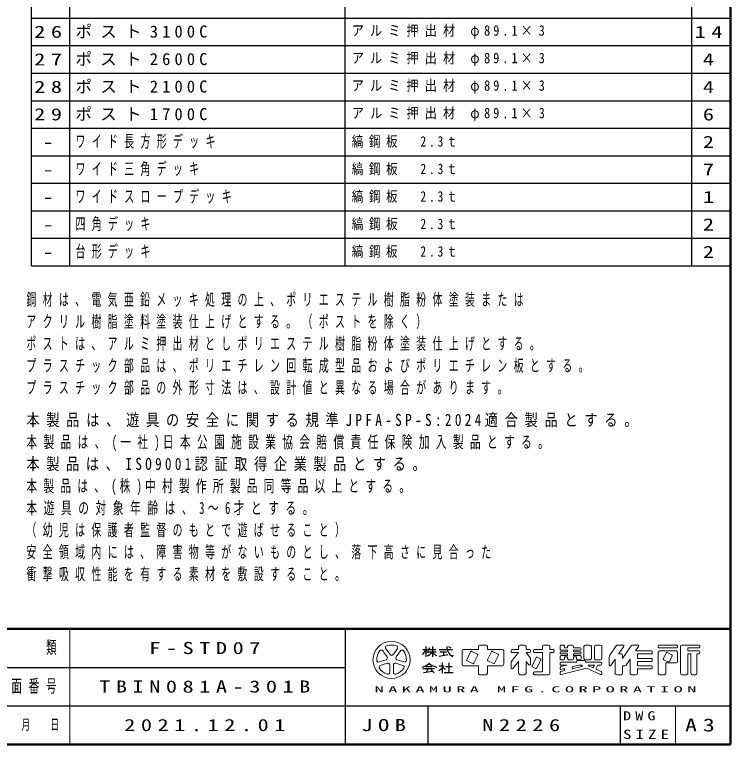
# Model space of a CAD drawing. Units: millimetres on the paper, scale 1:60. Extents: x -385 to 0, y -594 to 267.
# Drawn here: x -130.1 to 0, y 0 to 132.6 of the extents above; entities that cross this region are included whole.
import ezdxf
from ezdxf.enums import TextEntityAlignment as Align

# ---------------------------------------------------------------- set-up
doc = ezdxf.new("R2010")
doc.units = ezdxf.units.MM
doc.layers.add('LY_1', color=7, linetype='Continuous', lineweight=25)
doc.styles.add('ＭＳ ゴシック', font='')
doc.styles.get('ＭＳ ゴシック').set_extended_font_data('MS Gothic')

msp = doc.modelspace()

# ---------------------------------------------------------------- linework, layer by layer
at = {"layer": 'LY_1'}
for p, q in [((-127, 87), (-127, 267)), ((-120, 87), (-120, 267)), ((-70, 87), (-70, 267)), ((-7, 87), (-7, 267)), ((-127, 132), (0, 132)), ((-127, 127), (0, 127)), ((-127, 122), (0, 122)), ((-127, 117), (0, 117)), ((-127, 112), (0, 112)), ((-127, 107), (0, 107)), ((-127, 102), (0, 102)), ((-127, 97), (0, 97)), ((-127, 92), (0, 92)), ((-127, 87), (0, 87)), ((-70, 21), (-70, 0)), ((-55.901, 17.253), (-54.956, 17.253)), ((-55.361, 17.793), (-55.361, 15.903)), ((-54.769, 17.253), (-53.525, 17.253)), ((-54.146, 17.793), (-54.146, 15.903)), ((-52.931, 17.253), (-50.501, 17.253)), ((-50.719, 17.467), (-51.16, 17.761)), ((-54.915, 16.848), (-53.471, 16.848)), ((-52.889, 16.02), (-51.353, 16.327)), ((-52.796, 16.848), (-51.581, 16.848)), ((-52.121, 16.848), (-52.121, 16.173)), ((-52.391, 14.823), (-52.391, 14.283)), ((-51.176, 14.823), (-51.176, 13.068)), ((-187.5, 14), (-70, 14)), ((-55.901, 13.784), (-53.741, 13.784)), ((-55.765, 13.067), (-54.113, 13.304)), ((-55.361, 14.148), (-54.281, 14.148)), ((-54.899, 13.784), (-55.289, 13.136)), ((-54.416, 13.607), (-53.81, 13.001)), ((-52.931, 14.283), (-52.051, 14.283)), ((-52.391, 13.91), (-52.391, 12.933)), ((-52.34, 13.96), (-51.796, 13.646)), ((-51.783, 14.148), (-50.568, 14.148)), ((-51.986, 13.068), (-50.366, 13.068)), ((-242.5, 7), (0, 7)), ((-55, 7), (-55, 0)), ((-20, 7), (-20, 0))]:
    msp.add_line(p, q, dxfattribs=at)
at = {"layer": 'LY_1', "lineweight": 50}
for p, q in [((0, 0), (0, 267)), ((-385, 21), (0, 21)), ((-385, 0), (0, 0))]:
    msp.add_line(p, q, dxfattribs=at)
at = {"layer": 'LY_1', "lineweight": 13}
for p, q in [((-120, 21), (-120, 0)), ((-62.629, 17.393), (-61.844, 16.313)), ((-61.298, 16.313), (-60.513, 17.393)), ((-48.476, 17.253), (-45.776, 17.253)), ((-45.776, 17.793), (-45.776, 17.253)), ((-45.506, 18.063), (-44.426, 18.063)), ((-44.156, 17.793), (-44.156, 17.253)), ((-44.156, 17.253), (-41.456, 17.253)), ((-39.674, 17.253), (-38.486, 17.253)), ((-38.486, 17.793), (-38.486, 17.253)), ((-38.216, 18.063), (-37.406, 18.063)), ((-37.136, 17.793), (-37.136, 17.253)), ((-37.136, 17.253), (-36.488, 17.253)), ((-35.624, 17.253), (-34.166, 17.253)), ((-34.166, 17.793), (-34.166, 17.253)), ((-33.896, 18.063), (-33.086, 18.063)), ((-32.816, 17.793), (-32.816, 17.253)), ((-32.816, 17.253), (-32.168, 17.253)), ((-30.926, 17.901), (-30.926, 17.28)), ((-30.764, 18.063), (-30.278, 18.063)), ((-30.116, 17.901), (-30.116, 17.523)), ((-30.116, 17.523), (-29.576, 17.523)), ((-29.576, 17.793), (-29.576, 17.523)), ((-28.766, 18.063), (-29.306, 18.063)), ((-28.496, 17.793), (-28.496, 17.523)), ((-28.496, 17.523), (-27.308, 17.523)), ((-27.146, 17.361), (-27.146, 17.28)), ((-26.606, 17.793), (-26.606, 15.633)), ((-26.336, 18.063), (-25.526, 18.063)), ((-25.256, 17.793), (-25.256, 15.633)), ((-24.716, 17.793), (-24.716, 15.633)), ((-24.446, 18.063), (-23.636, 18.063)), ((-23.366, 17.793), (-23.366, 15.633)), ((-21.88, 16.242), (-20.746, 17.943)), ((-20.521, 18.063), (-19.529, 18.063)), ((-20.306, 16.443), (-19.394, 17.811)), ((-19.586, 15.633), (-18.046, 17.943)), ((-17.821, 18.063), (-16.829, 18.063)), ((-17.246, 16.983), (-16.694, 17.811)), ((-13.106, 17.901), (-13.106, 17.685)), ((-12.944, 18.063), (-9.758, 18.063)), ((-12.944, 17.523), (-9.758, 17.523)), ((-9.596, 17.901), (-9.596, 17.685)), ((-9.056, 17.793), (-9.056, 12.933)), ((-8.786, 18.063), (-5.708, 18.063)), ((-7.706, 17.523), (-7.706, 16.983)), ((-7.706, 17.523), (-5.708, 17.523)), ((-5.546, 17.901), (-5.546, 17.685)), ((-62.39, 15.917), (-63.175, 16.997)), ((-59.967, 16.997), (-60.752, 15.917)), ((-48.746, 16.983), (-48.746, 14.553)), ((-47.198, 16.838), (-47.918, 15.4)), ((-45.975, 16.408), (-46.981, 16.911)), ((-46.622, 14.752), (-45.902, 16.19)), ((-43.418, 16.838), (-44.138, 15.4)), ((-42.195, 16.408), (-43.201, 16.911)), ((-42.842, 14.752), (-42.122, 16.19)), ((-41.186, 16.983), (-41.186, 14.553)), ((-39.836, 17.091), (-39.836, 16.875)), ((-38.486, 16.713), (-39.836, 15.026)), ((-39.674, 16.713), (-38.486, 16.713)), ((-37.136, 16.713), (-36.326, 15.701)), ((-37.136, 16.713), (-36.488, 16.713)), ((-36.326, 17.091), (-36.326, 16.875)), ((-35.786, 17.091), (-35.786, 16.875)), ((-35.624, 16.713), (-34.166, 16.713)), ((-34.166, 16.713), (-34.166, 13.203)), ((-32.816, 16.713), (-32.816, 12.933)), ((-32.816, 16.713), (-32.168, 16.713)), ((-32.006, 17.091), (-32.006, 16.875)), ((-30.926, 16.686), (-30.926, 16.605)), ((-30.926, 16.011), (-30.926, 15.525)), ((-30.764, 17.118), (-29.576, 17.118)), ((-30.764, 16.848), (-29.576, 16.848)), ((-30.764, 16.443), (-29.576, 16.443)), ((-30.764, 16.173), (-29.576, 16.173)), ((-29.576, 17.118), (-29.576, 16.848)), ((-29.576, 16.443), (-29.576, 16.173)), ((-28.496, 17.118), (-27.308, 17.118)), ((-28.496, 17.118), (-28.496, 16.848)), ((-28.496, 16.848), (-27.308, 16.848)), ((-28.496, 16.443), (-27.308, 16.443)), ((-28.496, 16.443), (-28.496, 16.173)), ((-28.496, 16.173), (-27.308, 16.173)), ((-27.146, 16.686), (-27.146, 16.605)), ((-27.146, 16.011), (-27.146, 15.525)), ((-20.306, 16.443), (-19.856, 16.443)), ((-19.586, 16.173), (-19.586, 15.633)), ((-17.246, 16.983), (-14.348, 16.983)), ((-16.886, 16.443), (-14.348, 16.443)), ((-16.886, 16.443), (-16.886, 15.633)), ((-14.186, 16.821), (-14.186, 16.605)), ((-13.106, 16.713), (-13.106, 12.933)), ((-12.836, 16.983), (-9.866, 16.983)), ((-11.666, 16.622), (-12.17, 15.616)), ((-11.449, 16.695), (-10.659, 16.3)), ((-10.586, 16.082), (-11.09, 15.076)), ((-9.596, 16.713), (-9.596, 15.093)), ((-7.706, 16.983), (-5.708, 16.983)), ((-7.706, 16.443), (-7.166, 16.443)), ((-7.706, 16.443), (-7.706, 12.933)), ((-7.166, 16.443), (-7.166, 12.933)), ((-6.086, 16.443), (-5.708, 16.443)), ((-6.086, 16.443), (-6.086, 12.933)), ((-5.546, 16.821), (-5.546, 16.605)), ((-63.828, 14.985), (-62.559, 15.397)), ((-62.35, 14.755), (-63.62, 14.343)), ((-59.522, 14.343), (-60.792, 14.755)), ((-60.583, 15.397), (-59.313, 14.985)), ((-47.845, 15.183), (-46.839, 14.68)), ((-44.065, 15.183), (-43.059, 14.68)), ((-39.836, 15.026), (-39.836, 13.868)), ((-38.486, 15.093), (-39.547, 13.766)), ((-38.486, 15.093), (-38.486, 12.933)), ((-37.136, 15.093), (-36.614, 14.441)), ((-37.136, 15.093), (-37.136, 12.933)), ((-36.326, 15.701), (-36.326, 14.543)), ((-35.318, 15.758), (-36.038, 14.32)), ((-34.454, 15.326), (-35.174, 13.888)), ((-35.101, 15.831), (-34.527, 15.544)), ((-30.926, 14.796), (-30.926, 14.58)), ((-30.764, 15.363), (-30.278, 15.363)), ((-30.764, 14.958), (-27.956, 14.958)), ((-30.116, 15.903), (-29.576, 15.903)), ((-30.116, 15.903), (-30.116, 15.525)), ((-29.576, 15.903), (-29.576, 15.633)), ((-29.306, 15.363), (-28.766, 15.363)), ((-28.496, 15.903), (-28.496, 15.633)), ((-28.496, 15.903), (-27.956, 15.903)), ((-27.956, 15.903), (-27.956, 15.525)), ((-27.956, 15.066), (-27.956, 14.958)), ((-27.794, 15.363), (-27.308, 15.363)), ((-27.794, 15.228), (-26.498, 15.228)), ((-26.336, 15.363), (-25.526, 15.363)), ((-26.336, 15.066), (-26.336, 14.958)), ((-26.336, 14.958), (-23.528, 14.958)), ((-24.446, 15.363), (-23.636, 15.363)), ((-23.366, 14.796), (-23.366, 14.58)), ((-22.016, 15.793), (-22.016, 14.413)), ((-21.719, 14.323), (-20.936, 15.498)), ((-20.936, 15.498), (-20.936, 12.933)), ((-18.966, 14.404), (-18.236, 15.498)), ((-18.236, 15.498), (-18.236, 12.933)), ((-16.886, 15.633), (-14.348, 15.633)), ((-16.886, 15.093), (-16.886, 14.283)), ((-16.886, 15.093), (-14.348, 15.093)), ((-14.186, 15.471), (-14.186, 15.255)), ((-12.097, 15.399), (-11.307, 15.004)), ((-11.756, 14.823), (-11.756, 12.933)), ((-11.756, 14.823), (-9.866, 14.823)), ((-61.908, 13.099), (-61.908, 14.434)), ((-61.233, 14.434), (-61.233, 13.099)), ((-48.476, 14.283), (-45.776, 14.283)), ((-45.776, 14.283), (-45.776, 12.933)), ((-44.156, 14.283), (-41.456, 14.283)), ((-44.156, 14.283), (-44.156, 12.933)), ((-35.965, 14.103), (-35.391, 13.816)), ((-30.926, 13.995), (-30.926, 13.773)), ((-29.74, 14.418), (-30.803, 14.152)), ((-30.116, 13.406), (-30.803, 13.234)), ((-30.764, 14.418), (-29.74, 14.418)), ((-26.15, 13.841), (-30.725, 12.697)), ((-30.116, 13.768), (-30.725, 13.615)), ((-30.116, 13.768), (-30.116, 13.406)), ((-27.513, 14.418), (-28.766, 14.105)), ((-27.023, 14.179), (-28.766, 13.743)), ((-28.766, 14.105), (-28.766, 13.743)), ((-27.513, 14.418), (-27.053, 14.418)), ((-26.15, 13.841), (-23.594, 12.705)), ((-25.771, 14.263), (-24.968, 13.906)), ((-25.738, 14.418), (-24.712, 14.418)), ((-24.968, 13.906), (-24.712, 14.418)), ((-24.474, 13.687), (-24.108, 14.418)), ((-24.474, 13.687), (-23.462, 13.237)), ((-24.108, 14.418), (-23.528, 14.418)), ((-19.586, 14.283), (-19.19, 14.283)), ((-19.586, 14.283), (-19.586, 12.933)), ((-16.886, 14.283), (-14.348, 14.283)), ((-16.886, 13.743), (-16.886, 12.933)), ((-16.886, 13.743), (-14.348, 13.743)), ((-14.186, 14.121), (-14.186, 13.905)), ((-45.506, 12.663), (-44.426, 12.663)), ((-38.216, 12.663), (-37.406, 12.663)), ((-35.786, 13.041), (-35.786, 12.825)), ((-35.624, 13.203), (-34.166, 13.203)), ((-35.624, 12.663), (-33.086, 12.663)), ((-30.926, 13.077), (-30.926, 12.854)), ((-23.366, 13.089), (-23.366, 12.853)), ((-20.666, 12.663), (-19.856, 12.663)), ((-17.966, 12.663), (-17.156, 12.663)), ((-12.836, 12.663), (-12.026, 12.663)), ((-8.786, 12.663), (-7.976, 12.663)), ((-6.896, 12.663), (-6.356, 12.663)), ((-10, 7), (-10, 0))]:
    msp.add_line(p, q, dxfattribs=at)
msp.add_circle((-61.571, 15.363), 3.375, dxfattribs=at)
for centre, radius, start, end in [((-62.356, 17.592), 0.338, 109.39847, 215.99997), ((-61.571, 15.363), 2.7, 70.60155, 109.39847), ((-60.786, 17.592), 0.338, 324, 70.60155), ((-48.476, 16.983), 0.27, 89.99998, 179.99996), ((-45.506, 17.793), 0.27, 89.99998, 179.99996), ((-44.426, 17.793), 0.27, 0, 89.99998), ((-41.456, 16.983), 0.27, 0, 89.99998), ((-39.674, 17.091), 0.162, 89.99998, 179.99996), ((-38.216, 17.793), 0.27, 89.99998, 179.99996), ((-37.406, 17.793), 0.27, 0, 89.99998), ((-36.488, 17.091), 0.162, 0, 89.99998), ((-35.624, 17.091), 0.162, 89.99998, 179.99996), ((-33.896, 17.793), 0.27, 89.99998, 179.99996), ((-33.086, 17.793), 0.27, 0, 89.99998), ((-32.168, 17.091), 0.162, 0, 89.99998), ((-30.764, 17.901), 0.162, 89.99998, 179.99996), ((-30.764, 17.28), 0.162, 179.99998, 270.00002), ((-30.278, 17.901), 0.162, 0, 89.99998), ((-29.306, 17.793), 0.27, 89.99998, 179.99996), ((-28.766, 17.793), 0.27, 0, 89.99998), ((-27.308, 17.361), 0.162, 0, 89.99998), ((-27.308, 17.28), 0.162, 270.00002, 0), ((-26.336, 17.793), 0.27, 89.99998, 179.99996), ((-25.526, 17.793), 0.27, 0, 89.99998), ((-24.446, 17.793), 0.27, 89.99998, 179.99996), ((-23.636, 17.793), 0.27, 0, 89.99998), ((-20.521, 17.793), 0.27, 89.99998, 146.30984), ((-19.529, 17.901), 0.162, 326.31015, 89.99998), ((-17.821, 17.793), 0.27, 89.99998, 146.3098), ((-16.829, 17.901), 0.162, 326.31003, 89.99998), ((-12.944, 17.901), 0.162, 89.99998, 179.99996), ((-12.944, 17.685), 0.162, 179.99998, 270.00002), ((-9.758, 17.901), 0.162, 0, 89.99998), ((-9.758, 17.685), 0.162, 270.00002, 0), ((-8.786, 17.793), 0.27, 89.99998, 179.99996), ((-5.708, 17.901), 0.162, 0, 89.99998), ((-5.708, 17.685), 0.162, 270.00002, 0), ((-61.571, 15.363), 2.7, 142.60154, 181.39846), ((-63.448, 16.798), 0.338, 35.99999, 142.60154), ((-61.571, 16.512), 0.338, 215.99998, 324), ((-59.694, 16.798), 0.338, 37.39846, 143.99995), ((-61.571, 15.363), 2.7, 358.60155, 37.39847), ((-47.054, 16.766), 0.162, 63.43492, 153.43499), ((-46.047, 16.263), 0.162, 333.4349, 63.43487), ((-43.274, 16.766), 0.162, 63.43492, 153.43499), ((-42.267, 16.263), 0.162, 333.4349, 63.43487), ((-39.674, 16.875), 0.162, 179.99998, 270.00002), ((-36.488, 16.875), 0.162, 270.00002, 0), ((-35.624, 16.875), 0.162, 179.99998, 270.00002), ((-32.168, 16.875), 0.162, 270.00002, 0), ((-30.764, 16.686), 0.162, 89.99998, 179.99996), ((-30.764, 16.605), 0.162, 179.99998, 270.00002), ((-30.764, 16.011), 0.162, 89.99998, 179.99996), ((-27.308, 16.686), 0.162, 0, 89.99998), ((-27.308, 16.605), 0.162, 270.00002, 0), ((-27.308, 16.011), 0.162, 0, 89.99998), ((-21.206, 15.793), 0.81, 146.30999, 179.99996), ((-19.856, 16.173), 0.27, 0, 89.99998), ((-14.348, 16.821), 0.162, 0, 89.99998), ((-14.348, 16.605), 0.162, 270.00002, 0), ((-12.836, 16.713), 0.27, 89.99998, 179.99996), ((-11.522, 16.55), 0.162, 63.43447, 153.43474), ((-10.731, 16.155), 0.162, 333.43484, 63.43447), ((-9.866, 16.713), 0.27, 0, 89.99998), ((-5.708, 16.821), 0.162, 0, 89.99998), ((-5.708, 16.605), 0.162, 270.00002, 0), ((-63.933, 15.306), 0.338, 181.39848, 287.99997), ((-62.663, 15.718), 0.338, 287.99998, 35.99999), ((-62.246, 14.434), 0.338, 359.99997, 107.99999), ((-60.896, 14.434), 0.338, 71.99997, 179.99999), ((-60.479, 15.718), 0.338, 143.99996, 251.99999), ((-59.209, 15.306), 0.338, 252.00001, 358.60156), ((-47.773, 15.328), 0.162, 153.43495, 243.43485), ((-46.766, 14.825), 0.162, 243.43498, 333.43496), ((-43.993, 15.328), 0.162, 153.43495, 243.43485), ((-42.986, 14.825), 0.162, 243.43498, 333.43496), ((-35.174, 15.686), 0.162, 63.43487, 153.43498), ((-34.599, 15.399), 0.162, 333.43492, 63.43493), ((-30.764, 15.525), 0.162, 179.99998, 270.00002), ((-30.764, 14.796), 0.162, 89.99998, 179.99996), ((-30.278, 15.525), 0.162, 270.00002, 0), ((-29.306, 15.633), 0.27, 179.99998, 270.00002), ((-28.766, 15.633), 0.27, 270.00002, 0), ((-27.794, 15.525), 0.162, 179.99998, 270.00002), ((-27.794, 15.066), 0.162, 89.99998, 179.99996), ((-27.308, 15.525), 0.162, 270.00002, 0), ((-26.336, 15.633), 0.27, 179.99998, 270.00002), ((-26.498, 15.066), 0.162, 0, 89.99998), ((-25.526, 15.633), 0.27, 270.00002, 0), ((-24.446, 15.633), 0.27, 179.99998, 270.00002), ((-23.636, 15.633), 0.27, 270.00002, 0), ((-23.528, 14.796), 0.162, 0, 89.99998), ((-14.348, 15.471), 0.162, 0, 89.99998), ((-14.348, 15.255), 0.162, 270.00002, 0), ((-12.025, 15.544), 0.162, 153.43517, 243.43529), ((-11.234, 15.149), 0.162, 243.43534, 333.43491), ((-9.866, 15.093), 0.27, 270.00002, 0), ((-63.516, 14.022), 0.338, 107.99999, 214.60154), ((-61.571, 15.363), 2.7, 214.60156, 253.39848), ((-61.571, 15.363), 2.7, 286.60155, 325.39847), ((-59.626, 14.022), 0.338, 325.39847, 71.99996), ((-48.476, 14.553), 0.27, 179.99998, 270.00002), ((-41.456, 14.553), 0.27, 270.00002, 0), ((-39.674, 13.868), 0.162, 179.99998, 321.34037), ((-36.488, 14.543), 0.162, 218.65962, 0), ((-35.893, 14.248), 0.162, 153.43487, 243.4348), ((-35.318, 13.961), 0.162, 243.43487, 333.43498), ((-30.764, 14.58), 0.162, 179.99998, 270.00002), ((-30.764, 13.995), 0.162, 104.03614, 179.99996), ((-30.764, 13.773), 0.162, 179.99998, 284.03612), ((-27.053, 14.297), 0.121, 284.0365, 89.99998), ((-25.738, 14.337), 0.081, 89.99998, 246.03817), ((-23.528, 14.58), 0.162, 270.00002, 0), ((-21.854, 14.413), 0.162, 179.99998, 326.30997), ((-19.19, 14.553), 0.27, 270.00002, 326.31002), ((-14.348, 14.121), 0.162, 0, 89.99998), ((-14.348, 13.905), 0.162, 270.00002, 0), ((-62.246, 13.099), 0.338, 253.39847, 359.99997), ((-60.896, 13.099), 0.338, 179.99999, 286.60154), ((-45.506, 12.933), 0.27, 179.99998, 270.00002), ((-44.426, 12.933), 0.27, 270.00002, 0), ((-38.216, 12.933), 0.27, 179.99998, 270.00002), ((-37.406, 12.933), 0.27, 270.00002, 0), ((-35.624, 13.041), 0.162, 89.99998, 179.99996), ((-35.624, 12.825), 0.162, 179.99998, 270.00002), ((-33.086, 12.933), 0.27, 270.00002, 0), ((-30.764, 13.077), 0.162, 104.03614, 179.99996), ((-30.764, 12.854), 0.162, 179.99998, 284.03612), ((-23.528, 12.853), 0.162, 246.03699, 0), ((-23.528, 13.089), 0.162, 0, 66.03701), ((-20.666, 12.933), 0.27, 179.99998, 270.00002), ((-19.856, 12.933), 0.27, 270.00002, 0), ((-17.966, 12.933), 0.27, 179.99998, 270.00002), ((-17.156, 12.933), 0.27, 270.00002, 0), ((-12.836, 12.933), 0.27, 179.99998, 270.00002), ((-12.026, 12.933), 0.27, 270.00002, 0), ((-8.786, 12.933), 0.27, 179.99998, 270.00002), ((-7.976, 12.933), 0.27, 270.00002, 0), ((-6.896, 12.933), 0.27, 179.99998, 270.00002), ((-6.356, 12.933), 0.27, 270.00002, 0)]:
    msp.add_arc(centre, radius, start, end, dxfattribs=at)
at = {"layer": 'LY_1'}
for centre, radius, start, end in [((-56.002, 18.047), 1.467, 313.72108, 343.54317), ((-49.563, 17.694), 1.953, 177.09472, 240.51891), ((-57.466, 18.084), 2.285, 311.36185, 337.13638), ((-53.383, 18.427), 2.345, 212.50346, 230.00631), ((-56.374, 18.818), 3.034, 295.86917, 317.23867), ((-51.918, 18.818), 3.034, 222.76131, 240.10806), ((-51.54, 16.805), 1.299, 321.42112, 334.8249), ((-56.898, 17.257), 3.32, 285.11261, 313.40619), ((-52.77, 17.194), 3.192, 231.17281, 259.75506), ((-55.66, 17.226), 4.657, 304.87257, 320.80411)]:
    msp.add_arc(centre, radius, start, end, dxfattribs=at)

# ---------------------------------------------------------------- texts
at = {"layer": 'LY_1', "style": 'ＭＳ ゴシック'}
for s, width, p in [('4', 1.35, (-5, 124.5)), ('4', 1.35, (-5, 119.5)), ('6', 1.35, (-5, 114.5)), ('2', 1.35, (-5, 109.5)), ('-', 1.35, (-125, 109.5)), ('7', 1.35, (-5, 104.5)), ('-', 1.35, (-125, 104.5)), ('1', 1.4, (-5, 99.5)), ('-', 1.35, (-125, 99.5)), ('2', 1.35, (-5, 94.5)), ('-', 1.35, (-125, 94.5)), ('2', 1.35, (-5, 89.5)), ('-', 1.35, (-125, 89.5))]:
    msp.add_text(s, height=2.199, dxfattribs=dict(at, width=width)).set_placement(p, align=Align.MIDDLE_LEFT)
for s, insert, char_height, attachment_point in [('\\T1.5;\\W1.35;26', (-126.5, 129.5), 2.199, 4), ('\\T1.5;ポスト3100C', (-119, 129.5), 2.199, 4), ('\\T1.5;\\W0.85;アルミ押出材\\~φ89.1×3', (-68.8, 129.5), 1.906, 4), ('\\T1.5;\\W1.35;14', (-6.5, 129.5), 2.199, 4), ('\\T1.5;\\W1.35;27', (-126.5, 124.5), 2.199, 4), ('\\T1.5;ポスト2600C', (-119, 124.5), 2.199, 4), ('\\T1.5;\\W0.85;アルミ押出材\\~φ89.1×3', (-68.8, 124.5), 1.906, 4), ('\\T1.5;ポスト2100C', (-119, 119.5), 2.199, 4), ('\\T1.5;\\W0.85;アルミ押出材\\~φ89.1×3', (-68.8, 119.5), 1.906, 4), ('\\T1.5;\\W1.35;28', (-126.5, 119.5), 2.199, 4), ('\\T1.5;\\W1.35;29', (-126.5, 114.5), 2.199, 4), ('\\T1.5;ポスト1700C', (-119, 114.5), 2.199, 4), ('\\T1.5;\\W0.85;アルミ押出材\\~φ89.1×3', (-68.8, 114.5), 1.906, 4), ('\\T1.64;\\W0.6;ワイド長方形デッキ', (-119, 109.5), 2.199, 4), ('\\T1.5;\\W0.8;縞鋼板\u30002.3ｔ', (-68.8, 109.5), 1.906, 4), ('\\T1.64;\\W0.6;ワイド三角デッキ', (-119, 104.5), 2.199, 4), ('\\T1.5;\\W0.8;縞鋼板\u30002.3ｔ', (-68.8, 104.5), 1.906, 4), ('\\T1.64;\\W0.6;ワイドスロープデッキ', (-119, 99.5), 2.199, 4), ('\\T1.5;\\W0.8;縞鋼板\u30002.3ｔ', (-68.8, 99.5), 1.906, 4), ('\\T1.64;\\W0.6;四角デッキ', (-119, 94.5), 2.199, 4), ('\\T1.5;\\W0.8;縞鋼板\u30002.3ｔ', (-68.8, 94.5), 1.906, 4), ('\\T1.64;\\W0.6;台形デッキ', (-119, 89.5), 2.199, 4), ('\\T1.5;\\W0.8;縞鋼板\u30002.3ｔ', (-68.8, 89.5), 1.906, 4), ('\\T1.64;\\W0.6;鋼材は、電気亜鉛メッキ処理の上、ポリエステル樹脂粉体塗装または', (-127.922, 81.966), 2.199, 1), ('\\T1.64;\\W0.6;アクリル樹脂塗料塗装仕上げとする。（ポストを除く）', (-127.922, 77.966), 2.199, 1), ('\\T1.64;\\W0.6;ポストは、アルミ押出材としポリエステル樹脂粉体塗装仕上げとする。', (-127.922, 73.966), 2.199, 1), ('\\T1.64;\\W0.6;プラスチック部品は、ポリエチレン回転成型品およびポリエチレン板とする。', (-127.922, 69.966), 2.199, 1), ('\\T1.64;\\W0.6;プラスチック部品の外形寸法は、設計値と異なる場合があります。', (-127.922, 65.966), 2.199, 1), ('\\T1.51;\\W0.8;本製品は、遊具の安全に関する規準JPFA-SP-S:2024適合製品とする。', (-127.922, 60.079), 2.199, 1), ('\\T1.59;\\W0.65;本製品は、(一社)日本公園施設業協会賠償責任保険加入製品とする。', (-127.922, 56.079), 2.199, 1), ('\\T1.5;\\W0.8;本製品は、ISO9001認証取得企業製品とする。', (-127.922, 52.079), 2.199, 1), ('\\T1.58;\\W0.65;本製品は、(株)中村製作所製品同等品以上とする。', (-127.922, 48.079), 2.199, 1), ('\\T1.61;\\W0.65;本遊具の対象年齢は、3～6才とする。', (-127.922, 44.079), 2.199, 1), ('\\T1.64;\\W0.6;（幼児は保護者監督のもとで遊ばせること）', (-127.922, 40.079), 2.199, 1), ('\\T1.64;\\W0.6;安全領域内には、障害物等がないものとし、落下高さに見合った', (-127.922, 36.079), 2.199, 1), ('\\T1.64;\\W0.6;衝撃吸収性能を有する素材を敷設すること。', (-127.922, 32.079), 2.199, 1), ('\\T1.64;\\W0.6;分\u3000\u3000類', (-127.5, 17.5), 2.346, 5), ('\\T1.5;\\W1.35;F-STD07', (-95, 17.5), 2.199, 5), ('\\T1.64;\\W0.6;図面番号', (-127.5, 10.5), 2.346, 5), ('\\T1.5;\\W1.35;TBIN081A-301B', (-95, 10.5), 2.199, 5), ('\\T1.5;\\W2.2;NAKAMURA\\~MFG.CORPORATION', (-35, 10), 1.1, 5), ('\\T1.52;\\W1.3;DWG', (-19.5, 5.188), 1.65, 4), ('\\T1.64;\\W0.6;年\u3000月\u3000日', (-127.5, 3.5), 1.906, 5), ('\\T1.5;\\W1.35;2021.12.01', (-95, 3.5), 2.199, 5), ('\\T1.5;\\W1.35;JOB', (-62.5, 3.5), 2.199, 5), ('\\T1.5;\\W1.35;N2226', (-37.5, 3.5), 2.199, 5), ('\\T1.5;\\W1.35;A3', (-5, 3.5), 2.346, 5), ('\\T1.5;\\W1.35;SIZE', (-19.5, 1.812), 1.65, 4)]:
    msp.add_mtext(s, dxfattribs=dict(at, insert=insert, char_height=char_height, attachment_point=attachment_point))

doc.saveas('drawing.dxf')
